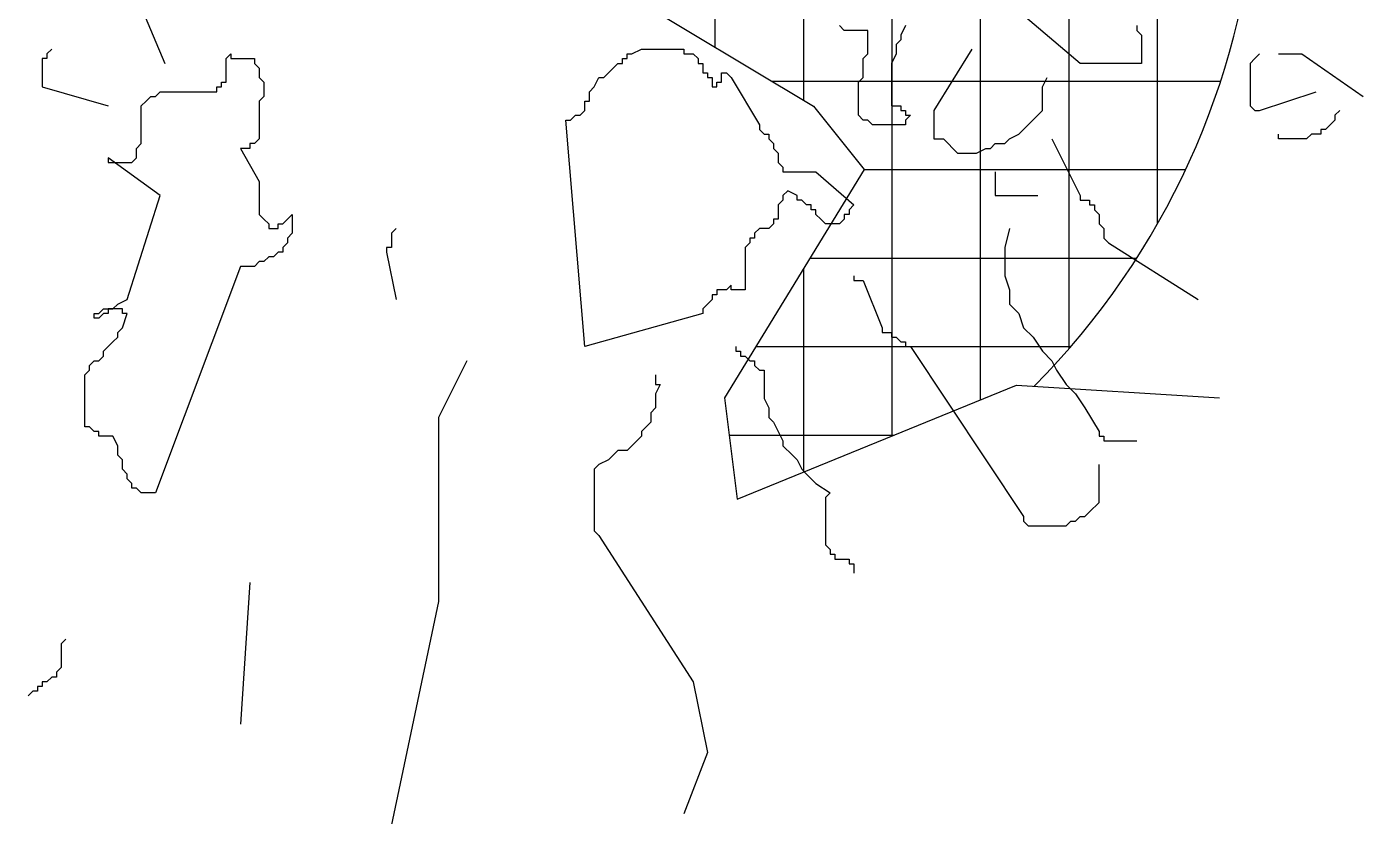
# Model space of a CAD drawing. Extents: x -13.6 to 7.2, y -12.8 to 13.
# Drawn here: x 3.078 to 3.964, y -4.849 to -4.327 of the extents above; entities that cross this region are included whole.
import ezdxf

# ---------------------------------------------------------------- set-up
doc = ezdxf.new("R2010")
doc.units = 0
doc.header["$MEASUREMENT"] = 0
doc.layers.add('C-LAND-DecidShde1', color=3, linetype='CONTINUOUS')
doc.layers.add('C-LAND-PL-TEXTURE', color=8, linetype='CONTINUOUS')

# ---------------------------------------------------------------- blocks, each defined once
blk = doc.blocks.new('DecidShde1')
at = {"layer": 'C-LAND-PL-TEXTURE', "linetype": 'Continuous'}
h = blk.add_hatch(dxfattribs=at)
h.set_pattern_fill('NET', color=256, scale=0.46875, style=0)
h.set_pattern_definition([(0, (-0.03989, -0.08519), (0, 0.0585938), []), (90, (-0.03989, -0.08519), (-0.0585938, 4e-18), [])])
h.paths.add_polyline_path([(0.15968, 0.14276), (0.05043, 0.0084), (0.09245, -0.10077), (0.21851, -0.17634), (0.25213, -0.21833), (0.15968, -0.36948), (0.16809, -0.43666), (0.37356, -0.35268, 0.825906), (-0.21598, 0.46613), (-0.17649, 0.35269), (-0.30256, 0.3107), (-0.16809, 0.14276), (-0.10085, 0.16795), (0.08404, 0.16795)])
at = {"layer": 'C-LAND-DecidShde1'}
for points in [[(0.43271, -0.1231), (0.43271, -0.12623), (0.43583, -0.12935), (0.43583, -0.13248), (0.43583, -0.1356), (0.43583, -0.13873), (0.43583, -0.14185), (0.43583, -0.14498), (0.43583, -0.1481), (0.39521, -0.1481), (0.35458, -0.11373)], [(0.27958, -0.1231), (0.27646, -0.12935), (0.27646, -0.13248), (0.27333, -0.1356), (0.27333, -0.14185), (0.27021, -0.1481), (0.27021, -0.15123), (0.27021, -0.15748), (0.27021, -0.1606), (0.27021, -0.16685), (0.27021, -0.1731), (0.27021, -0.17623), (0.27333, -0.17623), (0.27646, -0.17623), (0.27646, -0.17935), (0.27958, -0.17935), (0.27958, -0.18248), (0.28271, -0.18248), (0.27958, -0.1856), (0.27958, -0.18873), (0.27646, -0.18873), (0.27333, -0.18873), (0.27021, -0.18873), (0.26708, -0.18873), (0.26396, -0.18873), (0.26083, -0.18873), (0.25771, -0.18873), (0.25458, -0.1856), (0.25146, -0.1856), (0.24833, -0.18248), (0.24833, -0.17935), (0.24833, -0.17623), (0.24833, -0.1731), (0.24833, -0.16998), (0.24833, -0.16373), (0.24833, -0.1606), (0.25146, -0.15748), (0.25146, -0.15435), (0.25146, -0.1481), (0.25146, -0.14498), (0.25458, -0.14185), (0.25458, -0.1356), (0.25458, -0.12623), (0.24833, -0.12623), (0.24208, -0.12623), (0.23896, -0.12623), (0.23583, -0.1231)], [(-0.23604, -0.08873), (-0.21104, -0.1481)], [(-0.28604, -0.13873), (-0.28917, -0.14185), (-0.28917, -0.14498), (-0.29229, -0.14498), (-0.29229, -0.1481), (-0.29229, -0.15123), (-0.29229, -0.15435), (-0.29229, -0.15748), (-0.29229, -0.1606), (-0.29229, -0.16373), (-0.24854, -0.17623)], [(0.32333, -0.13873), (0.29833, -0.17935), (0.29833, -0.18248), (0.29833, -0.1856), (0.29833, -0.18873), (0.29833, -0.19185), (0.29833, -0.19498), (0.29833, -0.1981), (0.30146, -0.1981), (0.30458, -0.1981), (0.30771, -0.20123), (0.31083, -0.20435), (0.31396, -0.20748), (0.31708, -0.20748), (0.32333, -0.20748), (0.32646, -0.20748), (0.33271, -0.20435), (0.33583, -0.20435), (0.33896, -0.20123), (0.34521, -0.20123), (0.34833, -0.1981), (0.35458, -0.19498), (0.35771, -0.19185), (0.36083, -0.18873), (0.37021, -0.17935), (0.37021, -0.17623), (0.37021, -0.1731), (0.37021, -0.16998), (0.37021, -0.16685), (0.37021, -0.16373), (0.37333, -0.15748)], [(0.51396, -0.14185), (0.51083, -0.14498), (0.50771, -0.1481), (0.50771, -0.15123), (0.50771, -0.15435), (0.50771, -0.15748), (0.50771, -0.1606), (0.50771, -0.16373), (0.50771, -0.16685), (0.50771, -0.16998), (0.50771, -0.1731), (0.50771, -0.17623), (0.51083, -0.17935), (0.51396, -0.17935), (0.55146, -0.16685)], [(0.52646, -0.14185), (0.52958, -0.14185), (0.53271, -0.14185), (0.53583, -0.14185), (0.53896, -0.14185), (0.54208, -0.14185), (0.58271, -0.16998)], [(0.56708, -0.17935), (0.56396, -0.18248), (0.56396, -0.1856), (0.56083, -0.18873), (0.55771, -0.19185), (0.55458, -0.19185), (0.55458, -0.19498), (0.55146, -0.19498), (0.54833, -0.19498), (0.54521, -0.1981), (0.54208, -0.1981), (0.53896, -0.1981), (0.53583, -0.1981), (0.52958, -0.1981), (0.52646, -0.1981), (0.52646, -0.19498)], [(0.37646, -0.1981), (0.39521, -0.2356), (0.39521, -0.23873), (0.39833, -0.23873), (0.40146, -0.23873), (0.40146, -0.24185), (0.40458, -0.24185), (0.40458, -0.24498), (0.40771, -0.2481), (0.40771, -0.25123), (0.40771, -0.25435), (0.41083, -0.25748), (0.41083, -0.2606), (0.41083, -0.26373), (0.41396, -0.26685), (0.47333, -0.30435)], [(0.33896, -0.21998), (0.33896, -0.2231), (0.33896, -0.22623), (0.33896, -0.22935), (0.33896, -0.23248), (0.33896, -0.2356), (0.34208, -0.2356), (0.36708, -0.2356)], [(-0.05792, -0.25748), (-0.06104, -0.2606), (-0.06104, -0.26373), (-0.06104, -0.26685), (-0.06104, -0.26998), (-0.06417, -0.26998), (-0.06417, -0.2731), (-0.05792, -0.30435)], [(0.34833, -0.25748), (0.34521, -0.26998), (0.34521, -0.27935), (0.34521, -0.28873), (0.34833, -0.2981), (0.34833, -0.30748), (0.35458, -0.31373), (0.35771, -0.3231), (0.36396, -0.32935), (0.37021, -0.33873), (0.37646, -0.34498), (0.37958, -0.35123), (0.38583, -0.3606), (0.39208, -0.36685), (0.39833, -0.37623), (0.40771, -0.39185), (0.40771, -0.39498), (0.41083, -0.39498), (0.41083, -0.3981), (0.41396, -0.3981), (0.41708, -0.3981), (0.42021, -0.3981), (0.42333, -0.3981), (0.42646, -0.3981), (0.43271, -0.3981)], [(0.24521, -0.28873), (0.24521, -0.29185), (0.24833, -0.29185), (0.25146, -0.29185), (0.26396, -0.3231), (0.26396, -0.32623), (0.26708, -0.32623), (0.27021, -0.32623), (0.27021, -0.32935), (0.27333, -0.32935), (0.27646, -0.33248), (0.27958, -0.33248), (0.27958, -0.3356), (0.28271, -0.3356), (0.35771, -0.4481), (0.35771, -0.45123), (0.36083, -0.45435), (0.36396, -0.45435), (0.36708, -0.45435), (0.37021, -0.45435), (0.37333, -0.45435), (0.37646, -0.45435), (0.38271, -0.45435), (0.38583, -0.45435), (0.38896, -0.45123), (0.39208, -0.45123), (0.39521, -0.4481), (0.39833, -0.4481), (0.40146, -0.44498), (0.40771, -0.43873), (0.40771, -0.4356), (0.40771, -0.43248), (0.40771, -0.42935), (0.40771, -0.42623), (0.40771, -0.4231), (0.40771, -0.41998), (0.40771, -0.41373)], [(0.16708, -0.3356), (0.16708, -0.33873), (0.17021, -0.33873), (0.17021, -0.34185), (0.17333, -0.34185), (0.17646, -0.34498), (0.17958, -0.34498), (0.17958, -0.3481), (0.18271, -0.35123), (0.18583, -0.35123), (0.18583, -0.3606), (0.18583, -0.36373), (0.18583, -0.36998), (0.18896, -0.37623), (0.18896, -0.38248), (0.19208, -0.3856), (0.19521, -0.39185), (0.19833, -0.3981), (0.19833, -0.40123), (0.20458, -0.40748), (0.20771, -0.4106), (0.21083, -0.41685), (0.21396, -0.41998), (0.22021, -0.42623), (0.22958, -0.43248), (0.22646, -0.4356), (0.22646, -0.43873), (0.22646, -0.44185), (0.22646, -0.44498), (0.22646, -0.4481), (0.22646, -0.45123), (0.22646, -0.45435), (0.22646, -0.45748), (0.22646, -0.4606), (0.22646, -0.46373), (0.22646, -0.46685), (0.22958, -0.46998), (0.22958, -0.4731), (0.23271, -0.4731), (0.23271, -0.47623), (0.23583, -0.47623), (0.23896, -0.47623), (0.24208, -0.47623), (0.24208, -0.47935), (0.24521, -0.47935), (0.24521, -0.48248), (0.24521, -0.4856)], [(-0.01104, -0.34498), (-0.02979, -0.38248), (-0.02979, -0.50435), (-0.06729, -0.68248), (-0.07042, -0.6856), (-0.07354, -0.6856), (-0.07354, -0.68873), (-0.07667, -0.68873), (-0.07667, -0.69185), (-0.07979, -0.69185), (-0.08292, -0.69498), (-0.08604, -0.69498), (-0.08917, -0.69498)], [(0.11396, -0.35435), (0.11396, -0.35748), (0.11396, -0.3606), (0.11708, -0.3606), (0.11396, -0.36685), (0.11396, -0.3731), (0.11396, -0.37623), (0.11083, -0.37935), (0.11083, -0.3856), (0.10771, -0.38873), (0.10458, -0.39185), (0.10458, -0.39498), (0.10146, -0.3981), (0.09833, -0.40123), (0.09521, -0.40435), (0.08896, -0.40435), (0.08583, -0.40748), (0.08271, -0.4106), (0.07646, -0.41373), (0.07333, -0.41685), (0.07333, -0.41998), (0.07333, -0.4231), (0.07333, -0.42623), (0.07333, -0.42935), (0.07333, -0.43248), (0.07333, -0.4356), (0.07333, -0.43873), (0.07333, -0.44185), (0.07333, -0.44498), (0.07333, -0.4481), (0.07333, -0.45123), (0.07333, -0.45435), (0.07333, -0.45748), (0.07646, -0.4606), (0.13896, -0.55748), (0.14833, -0.60435), (0.13271, -0.64498)], [(-0.15479, -0.49185), (-0.16104, -0.5856)], [(-0.27667, -0.52935), (-0.27979, -0.53248), (-0.27979, -0.5356), (-0.27979, -0.53873), (-0.27979, -0.54185), (-0.27979, -0.54498), (-0.27979, -0.5481), (-0.28292, -0.55123), (-0.28292, -0.55435), (-0.28604, -0.55435), (-0.28917, -0.55748), (-0.29229, -0.55748), (-0.29229, -0.5606), (-0.29542, -0.5606), (-0.29542, -0.56373), (-0.29854, -0.56373), (-0.30167, -0.56685)]]:
    blk.add_lwpolyline(points, dxfattribs=at)
for points in [[(0.10458, -0.13873), (0.13271, -0.13873), (0.13271, -0.14185), (0.13583, -0.14185), (0.13896, -0.14185), (0.14208, -0.14498), (0.14208, -0.1481), (0.14521, -0.1481), (0.14521, -0.15123), (0.14521, -0.15435), (0.14833, -0.15435), (0.14833, -0.15748), (0.15146, -0.15748), (0.15146, -0.1606), (0.15146, -0.16373), (0.15458, -0.16373), (0.15458, -0.1606), (0.15771, -0.1606), (0.15771, -0.15748), (0.15771, -0.15435), (0.16083, -0.15435), (0.16396, -0.15748), (0.18271, -0.18873), (0.18271, -0.19185), (0.18583, -0.19498), (0.18896, -0.19498), (0.18896, -0.1981), (0.19208, -0.20123), (0.19208, -0.20435), (0.19521, -0.20748), (0.19521, -0.2106), (0.19521, -0.21373), (0.19833, -0.21685), (0.19833, -0.21998), (0.20146, -0.21998), (0.20458, -0.21998), (0.20771, -0.21998), (0.21083, -0.21998), (0.21396, -0.21998), (0.22021, -0.21998), (0.24521, -0.24185), (0.24208, -0.24498), (0.24208, -0.2481), (0.23896, -0.2481), (0.23896, -0.25123), (0.23583, -0.25435), (0.23271, -0.25435), (0.22958, -0.25435), (0.22646, -0.25435), (0.22333, -0.25123), (0.22021, -0.2481), (0.22021, -0.24498), (0.21708, -0.24498), (0.21708, -0.24185), (0.21396, -0.24185), (0.21083, -0.23873), (0.20771, -0.23873), (0.20771, -0.2356), (0.20146, -0.23248), (0.19833, -0.2356), (0.19833, -0.23873), (0.19521, -0.24185), (0.19521, -0.24498), (0.19521, -0.2481), (0.19521, -0.25123), (0.19208, -0.25123), (0.19208, -0.25435), (0.18896, -0.25748), (0.18583, -0.25748), (0.18271, -0.25748), (0.17958, -0.2606), (0.17958, -0.26373), (0.17646, -0.26373), (0.17646, -0.26685), (0.17333, -0.26998), (0.17333, -0.2731), (0.17333, -0.27623), (0.17333, -0.27935), (0.17333, -0.28248), (0.17333, -0.2856), (0.17333, -0.28873), (0.17333, -0.29185), (0.17333, -0.29498), (0.17333, -0.2981), (0.17021, -0.2981), (0.16708, -0.2981), (0.16396, -0.2981), (0.16396, -0.29498), (0.16083, -0.2981), (0.15771, -0.2981), (0.15458, -0.2981), (0.15458, -0.30123), (0.15146, -0.30123), (0.15146, -0.30435), (0.14833, -0.30748), (0.14521, -0.3106), (0.14521, -0.31373), (0.06708, -0.3356), (0.05458, -0.1856), (0.05771, -0.1856), (0.06083, -0.18248), (0.06396, -0.18248), (0.06708, -0.17935), (0.06708, -0.17623), (0.06708, -0.1731), (0.07021, -0.1731), (0.07021, -0.16998), (0.07021, -0.16685), (0.07333, -0.16373), (0.07646, -0.15748), (0.07958, -0.15748), (0.08271, -0.15435), (0.08583, -0.15123), (0.08896, -0.1481), (0.09208, -0.1481), (0.09208, -0.14498), (0.09521, -0.14498), (0.09521, -0.14185), (0.09833, -0.14185), (0.10458, -0.13873)], [(-0.16729, -0.14185), (-0.16729, -0.14498), (-0.16417, -0.14498), (-0.16104, -0.14498), (-0.15792, -0.14498), (-0.15167, -0.14498), (-0.15167, -0.1481), (-0.14854, -0.15123), (-0.14854, -0.15435), (-0.14854, -0.15748), (-0.14542, -0.1606), (-0.14542, -0.16373), (-0.14542, -0.16685), (-0.14542, -0.16998), (-0.14854, -0.1731), (-0.14854, -0.17623), (-0.14854, -0.18248), (-0.14854, -0.1856), (-0.14854, -0.18873), (-0.14854, -0.19185), (-0.14854, -0.1981), (-0.15167, -0.20123), (-0.15479, -0.20123), (-0.15479, -0.20435), (-0.15792, -0.20435), (-0.16104, -0.20435), (-0.14854, -0.22623), (-0.14854, -0.22935), (-0.14854, -0.23248), (-0.14854, -0.2356), (-0.14854, -0.23873), (-0.14854, -0.24185), (-0.14854, -0.24498), (-0.14854, -0.2481), (-0.14542, -0.25123), (-0.14229, -0.25435), (-0.14229, -0.25748), (-0.13917, -0.25748), (-0.13604, -0.25748), (-0.13604, -0.25435), (-0.13292, -0.25435), (-0.12979, -0.25123), (-0.12667, -0.2481), (-0.12667, -0.25435), (-0.12667, -0.25748), (-0.12667, -0.2606), (-0.12979, -0.26373), (-0.12979, -0.26685), (-0.13292, -0.26998), (-0.13292, -0.2731), (-0.13604, -0.2731), (-0.13917, -0.27623), (-0.14229, -0.27623), (-0.14542, -0.27935), (-0.14854, -0.27935), (-0.15167, -0.28248), (-0.15479, -0.28248), (-0.16104, -0.28248), (-0.21729, -0.43248), (-0.22354, -0.43248), (-0.22667, -0.43248), (-0.22979, -0.42935), (-0.23292, -0.42935), (-0.23292, -0.42623), (-0.23604, -0.4231), (-0.23604, -0.41998), (-0.23917, -0.41685), (-0.23917, -0.41373), (-0.23917, -0.4106), (-0.24229, -0.40748), (-0.24229, -0.40435), (-0.24229, -0.40123), (-0.24542, -0.39498), (-0.24854, -0.39498), (-0.25167, -0.39498), (-0.25479, -0.39498), (-0.25479, -0.39185), (-0.25792, -0.39185), (-0.26104, -0.38873), (-0.26417, -0.38873), (-0.26417, -0.3856), (-0.26417, -0.38248), (-0.26417, -0.37935), (-0.26417, -0.37623), (-0.26417, -0.3731), (-0.26417, -0.36998), (-0.26417, -0.36685), (-0.26417, -0.3606), (-0.26417, -0.35748), (-0.26417, -0.35435), (-0.26104, -0.35123), (-0.26104, -0.3481), (-0.25792, -0.34498), (-0.25479, -0.34498), (-0.25167, -0.34185), (-0.25167, -0.33873), (-0.24854, -0.3356), (-0.24542, -0.33248), (-0.24229, -0.32935), (-0.24229, -0.32623), (-0.23917, -0.3231), (-0.23604, -0.31373), (-0.23917, -0.31373), (-0.23917, -0.3106), (-0.24229, -0.3106), (-0.24542, -0.3106), (-0.24854, -0.3106), (-0.24854, -0.31373), (-0.25167, -0.31373), (-0.25479, -0.31685), (-0.25792, -0.31685), (-0.25792, -0.31373), (-0.25479, -0.31373), (-0.25167, -0.3106), (-0.24854, -0.3106), (-0.24542, -0.3106), (-0.24229, -0.30748), (-0.23604, -0.30435), (-0.21417, -0.2356), (-0.24854, -0.2106), (-0.24854, -0.21373), (-0.24542, -0.21373), (-0.24229, -0.21373), (-0.23917, -0.21373), (-0.23604, -0.21373), (-0.23292, -0.21373), (-0.22979, -0.2106), (-0.22979, -0.20748), (-0.22979, -0.20435), (-0.22667, -0.20123), (-0.22667, -0.1981), (-0.22667, -0.19498), (-0.22667, -0.19185), (-0.22667, -0.18873), (-0.22667, -0.1856), (-0.22667, -0.17935), (-0.22667, -0.17623), (-0.22354, -0.1731), (-0.22042, -0.16998), (-0.21729, -0.16998), (-0.21417, -0.16685), (-0.21104, -0.16685), (-0.20792, -0.16685), (-0.20167, -0.16685), (-0.19854, -0.16685), (-0.19542, -0.16685), (-0.19229, -0.16685), (-0.18917, -0.16685), (-0.18292, -0.16685), (-0.17979, -0.16685), (-0.17667, -0.16685), (-0.17667, -0.16373), (-0.17354, -0.16373), (-0.17354, -0.1606), (-0.17042, -0.1606), (-0.17042, -0.15748), (-0.17042, -0.15435), (-0.17042, -0.15123), (-0.17042, -0.14498), (-0.16729, -0.14185)]]:
    blk.add_lwpolyline(points, close=True, dxfattribs=at)
at = {"layer": 'C-LAND-PL-TEXTURE', "linetype": 'Continuous'}
blk.add_lwpolyline([(-0.24373, 0.54583), (-0.17649, 0.35269), (-0.30256, 0.3107), (-0.16809, 0.14276), (-0.10085, 0.16795), (0.08404, 0.16795), (0.15968, 0.14276), (0.05043, 0.0084), (0.09245, -0.10077), (0.21851, -0.17634), (0.25213, -0.21833), (0.15968, -0.36948), (0.16809, -0.43666), (0.35298, -0.36109), (0.48745, -0.36948)], dxfattribs=at)
blk.add_arc((0, 0), 0.51374, 315.22782, 114.86065, dxfattribs=at)

msp = doc.modelspace()

# ---------------------------------------------------------------- block references
at = {"layer": 'C-LAND-DecidShde1'}
msp.add_blockref('DecidShde1', (3.3809, -4.20265), dxfattribs=at)

doc.saveas('drawing.dxf')
